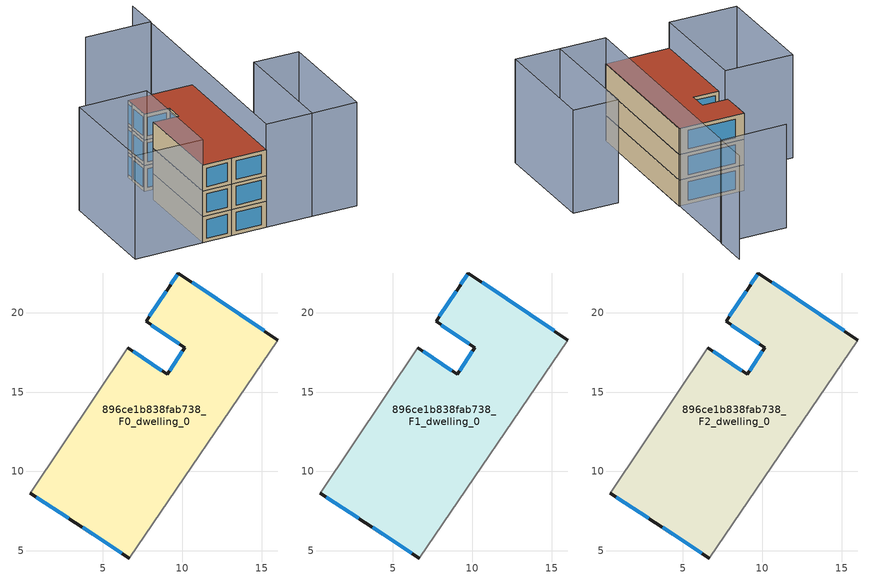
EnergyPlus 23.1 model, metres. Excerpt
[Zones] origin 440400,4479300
896ce1b838fab738_F0_dwelling_0
 floor ground (EU_floor_Construction): 16.02,18.27 6.64,4.55 3.24,6.78 0.41,8.64 6.56,17.79 9.04,16.13 10.15,17.81 7.71,19.46 9.2,21.68 9.76,22.51 z0
 wall outside (EU_wall_Construction): 16.02,18.27 9.76,22.51 9.2,21.68 7.71,19.46 10.15,17.81 9.04,16.13 6.56,17.79 / 0.41,8.64 3.24,6.78 6.64,4.55 z0:3
 wall adiabatic (EU_wall_Construction): 6.64,4.55 16.02,18.27 / 6.56,17.79 0.41,8.64 z0:3
 window (EU_Window_Construction): 8.99,21.37 7.92,19.77 / 9.68,22.39 9.27,21.79 / 15.15,18.86 10.62,21.92 / 3.72,6.47 6.17,4.86 / 0.8,8.38 2.85,7.04 / 8.7,16.36 6.91,17.56 / 10,17.57 9.2,16.36 / 8.05,19.23 9.81,18.04 z0.42:2.58
896ce1b838fab738_F1_dwelling_0
 floor to 896ce1b838fab738_F0_dwelling_0 (EU_floor_Construction): 16.02,18.27 6.64,4.55 3.24,6.78 0.41,8.64 6.56,17.79 9.04,16.13 10.15,17.81 7.71,19.46 9.2,21.68 9.75,22.51 z3
 wall outside (EU_wall_Construction): 16.02,18.27 9.76,22.51 9.2,21.68 7.71,19.46 10.15,17.81 9.04,16.13 6.56,17.79 / 0.41,8.64 3.24,6.78 6.64,4.55 z3:6
 wall adiabatic (EU_wall_Construction): 6.64,4.55 16.02,18.27 / 6.56,17.79 0.41,8.64 z3:6
 window (EU_Window_Construction): 8.99,21.37 7.92,19.77 / 9.68,22.39 9.27,21.79 / 15.15,18.86 10.62,21.92 / 3.72,6.47 6.17,4.86 / 0.8,8.38 2.85,7.04 / 8.7,16.36 6.91,17.56 / 10,17.57 9.2,16.36 / 8.05,19.23 9.81,18.04 z3.42:5.58
896ce1b838fab738_F2_dwelling_0
 floor to 896ce1b838fab738_F1_dwelling_0 (EU_floor_Construction): 16.02,18.27 6.64,4.55 3.24,6.78 0.41,8.64 6.56,17.79 9.04,16.13 10.15,17.81 7.71,19.46 9.2,21.68 9.75,22.51 z6
 wall outside (EU_wall_Construction): 16.02,18.27 9.76,22.51 9.2,21.68 7.71,19.46 10.15,17.81 9.04,16.13 6.56,17.79 / 0.41,8.64 3.24,6.78 6.64,4.55 z6:9
 wall adiabatic (EU_wall_Construction): 6.64,4.55 16.02,18.27 / 6.56,17.79 0.41,8.64 z6:9
 window (EU_Window_Construction): 8.99,21.37 7.92,19.77 / 9.68,22.39 9.27,21.79 / 15.15,18.86 10.62,21.92 / 3.72,6.47 6.17,4.86 / 0.8,8.38 2.85,7.04 / 8.7,16.36 6.91,17.56 / 10,17.57 9.2,16.36 / 8.05,19.23 9.81,18.04 z6.42:8.58
 roof outside (EU_roof_Construction): 6.64,4.55 16.02,18.27 9.76,22.51 9.2,21.68 7.71,19.46 10.15,17.81 9.04,16.13 6.56,17.79 0.41,8.64 3.24,6.78 z9
shading: 23.63,29.41 21.38,26.06 / 21.38,26.06 15.04,30.32 / 11.08,1.53 18.35,12.31 / 18.35,12.31 22.68,9.39 / 22.68,9.39 15.41,-1.39 / 15.41,-1.39 11.08,1.53 / 11.08,1.53 6.64,4.54 / 6.64,4.54 21.1,25.81 / 7.37,18.97 0.4,8.62 / 0.4,8.62 -6.16,13.04 / -6.16,13.04 0.81,23.39 / 0.81,23.39 7.37,18.97 z0:12
[Building]
EU S2 Campaign: North Axis=0; Terrain=City; Solar Distribution=FullExterior
[Site:Location]
Madrid: Latitude=40.5; Longitude=-3.5; Time Zone=1; Elevation=609
[SizingPeriod:WeatherFileDays]
AnnualSizingPeriod: Begin Month=1; Begin Day of Month=1; End Month=12; End Day of Month=31; Day of Week for Start Day=Monday; Use Weather File Daylight Saving Period=No; Use Weather File Rain and Snow Indicators=No
[MATERIAL]
EU_InternalMass_Material: Roughness=MediumRough; Thickness=0.1; Conductivity=1; Density=1800; Specific Heat=900; Thermal Absorptance=0.9; Solar Absorptance=0.7; Visible Absorptance=0.7
[MATERIAL:NOMASS] Roughness=MediumRough; Thermal Absorptance=0.9; Solar Absorptance=0.7; Visible Absorptance=0.7
Name | Thermal Resistance
EU_wall_NoMass | 1.60022
EU_roof_NoMass | 1.57597
EU_floor_NoMass | 0.470652
[WINDOWMATERIAL:SIMPLEGLAZINGSYSTEM]
EU_Window_SimpleGlazing: UFactor=3.28802; Solar Heat Gain Coefficient=0.85; Visible Transmittance=0.85
[CONSTRUCTION]
EU_wall_Construction: EU_wall_NoMass
EU_roof_Construction: EU_roof_NoMass
EU_floor_Construction: EU_floor_NoMass
EU_Window_Construction: EU_Window_SimpleGlazing
EU_InternalMass_Construction: EU_InternalMass_Material
[ZONE] Type=1; Multiplier=1; Ceiling Height=autocalculate; Volume=357.731; Floor Area=autocalculate; Part of Total Floor Area=Yes
896ce1b838fab738_F0_dwelling_0; 896ce1b838fab738_F1_dwelling_0; 896ce1b838fab738_F2_dwelling_0
[INTERNALMASS] Construction=EU_InternalMass_Construction; Surface Area=119.244
Name | Zone or ZoneList
896ce1b838fab738_F0_dwelling_0_EU_InternalMass | 896ce1b838fab738_F0_dwelling_0
896ce1b838fab738_F1_dwelling_0_EU_InternalMass | 896ce1b838fab738_F1_dwelling_0
896ce1b838fab738_F2_dwelling_0_EU_InternalMass | 896ce1b838fab738_F2_dwelling_0
[OTHEREQUIPMENT] Fuel Type=Electricity; Design Level Calculation Method=Watts/Area; Power per Zone Floor Area=1; Fraction Latent=0; Fraction Radiant=0; Fraction Lost=0; Carbon Dioxide Generation Rate=0; EndUse Subcategory=EU_Step8_InternalGains
Name | Zone or ZoneList or Space or SpaceList | Schedule
EU_Step8_InternalGain_896ce1b838fab738_F0_dwelling_0_f000 | 896ce1b838fab738_F0_dwelling_0 | EU_Step8_GainSchedule_896ce1b838fab738_F0_dwelling_0_f000
EU_Step8_InternalGain_896ce1b838fab738_F1_dwelling_0_f000 | 896ce1b838fab738_F1_dwelling_0 | EU_Step8_GainSchedule_896ce1b838fab738_F1_dwelling_0_f000
EU_Step8_InternalGain_896ce1b838fab738_F2_dwelling_0_f000 | 896ce1b838fab738_F2_dwelling_0 | EU_Step8_GainSchedule_896ce1b838fab738_F2_dwelling_0_f000
[ZONEVENTILATION:DESIGNFLOWRATE] Schedule=EU_AlwaysOn; Design Flow Rate Calculation Method=AirChanges/Hour; Air Changes per Hour=0.480704; Ventilation Type=Natural; Fan Pressure Rise=0; Fan Total Efficiency=1; Constant Term Coefficient=1; Temperature Term Coefficient=0; Velocity Term Coefficient=0; Velocity Squared Term Coefficient=0; Minimum Indoor Temperature=-100; Maximum Indoor Temperature=100; Delta Temperature=-100; Minimum Outdoor Temperature=-100; Maximum Outdoor Temperature=100; Maximum Wind Speed=40
Name | Zone or ZoneList or Space or SpaceList
EU_ConstantAir_896ce1b838fab738_F0_dwelling_0 | 896ce1b838fab738_F0_dwelling_0
EU_ConstantAir_896ce1b838fab738_F1_dwelling_0 | 896ce1b838fab738_F1_dwelling_0
EU_ConstantAir_896ce1b838fab738_F2_dwelling_0 | 896ce1b838fab738_F2_dwelling_0
[HVACTEMPLATE:THERMOSTAT] Constant Heating Setpoint=20; Constant Cooling Setpoint=50
EU_HeatOnly_896ce1b838fab738_F0_dwelling_0; EU_HeatOnly_896ce1b838fab738_F1_dwelling_0; EU_HeatOnly_896ce1b838fab738_F2_dwelling_0
[HVACTEMPLATE:ZONE:IDEALLOADSAIRSYSTEM] System Availability Schedule=EU_AlwaysOn; Maximum Heating Supply Air Temperature=50; Minimum Cooling Supply Air Temperature=13; Maximum Heating Supply Air Humidity Ratio=0.0156; Minimum Cooling Supply Air Humidity Ratio=0.0077; Heating Limit=NoLimit; Cooling Limit=NoLimit; Heating Availability Schedule=EU_AlwaysOn; Cooling Availability Schedule=EU_CoolingOff; Dehumidification Control Type=ConstantSensibleHeatRatio; Cooling Sensible Heat Ratio=0.7; Dehumidification Setpoint=60; Humidification Control Type=None; Humidification Setpoint=30; Outdoor Air Method=None; Outdoor Air Flow Rate per Person=0.00944; Outdoor Air Flow Rate per Zone Floor Area=0; Outdoor Air Flow Rate per Zone=0; Demand Controlled Ventilation Type=None; Outdoor Air Economizer Type=NoEconomizer; Heat Recovery Type=None; Sensible Heat Recovery Effectiveness=0.7; Latent Heat Recovery Effectiveness=0.65
Name | Template Thermostat
896ce1b838fab738_F0_dwelling_0 | EU_HeatOnly_896ce1b838fab738_F0_dwelling_0
896ce1b838fab738_F1_dwelling_0 | EU_HeatOnly_896ce1b838fab738_F1_dwelling_0
896ce1b838fab738_F2_dwelling_0 | EU_HeatOnly_896ce1b838fab738_F2_dwelling_0
[SIZING:ZONE] Zone Cooling Design Supply Air Temperature Input Method=SupplyAirTemperature; Zone Cooling Design Supply Air Temperature=13; Zone Heating Design Supply Air Temperature Input Method=SupplyAirTemperature; Zone Heating Design Supply Air Temperature=50; Zone Cooling Design Supply Air Humidity Ratio=0.008; Zone Heating Design Supply Air Humidity Ratio=0.008; Cooling Design Air Flow Method=DesignDay; Cooling Design Air Flow Rate=0; Cooling Minimum Air Flow per Zone Floor Area=0.000762; Cooling Minimum Air Flow=0; Cooling Minimum Air Flow Fraction=0.2; Heating Design Air Flow Method=DesignDay; Heating Design Air Flow Rate=0; Heating Maximum Air Flow per Zone Floor Area=0.002032; Heating Maximum Air Flow=0.141576; Heating Maximum Air Flow Fraction=0.3; Account for Dedicated Outdoor Air System=No; Dedicated Outdoor Air System Control Strategy=NeutralSupplyAir; Dedicated Outdoor Air Low Setpoint Temperature for Design=autosize; Dedicated Outdoor Air High Setpoint Temperature for Design=autosize; Zone Load Sizing Method=Sensible Load Only No Latent Load; Zone Latent Cooling Design Supply Air Humidity Ratio Input Method=HumidityRatioDifference; Zone Cooling Design Supply Air Humidity Ratio Difference=0.005; Zone Latent Heating Design Supply Air Humidity Ratio Input Method=HumidityRatioDifference; Zone Humidification Design Supply Air Humidity Ratio Difference=0.005
896ce1b838fab738_F0_dwelling_0; 896ce1b838fab738_F1_dwelling_0; 896ce1b838fab738_F2_dwelling_0
[SCHEDULE:CONSTANT]
Name | Hourly Value
EU_AlwaysOn | 1
EU_CoolingOff | 0
[SCHEDULE:FILE] Column Number=1; Rows to Skip at Top=0; Number of Hours of Data=8760; Column Separator=Comma; Interpolate to Timestep=No; Minutes per Item=60; Adjust Schedule for Daylight Savings=Yes
Name | File
EU_Step8_GainSchedule_896ce1b838fab738_F0_dwelling_0_f000 | ../../schedules/896ce1b838fab738/896ce1b838fab738_F0_dwelling_0_f000_gain.csv
EU_Step8_GainSchedule_896ce1b838fab738_F1_dwelling_0_f000 | ../../schedules/896ce1b838fab738/896ce1b838fab738_F1_dwelling_0_f000_gain.csv
EU_Step8_GainSchedule_896ce1b838fab738_F2_dwelling_0_f000 | ../../schedules/896ce1b838fab738/896ce1b838fab738_F2_dwelling_0_f000_gain.csv
